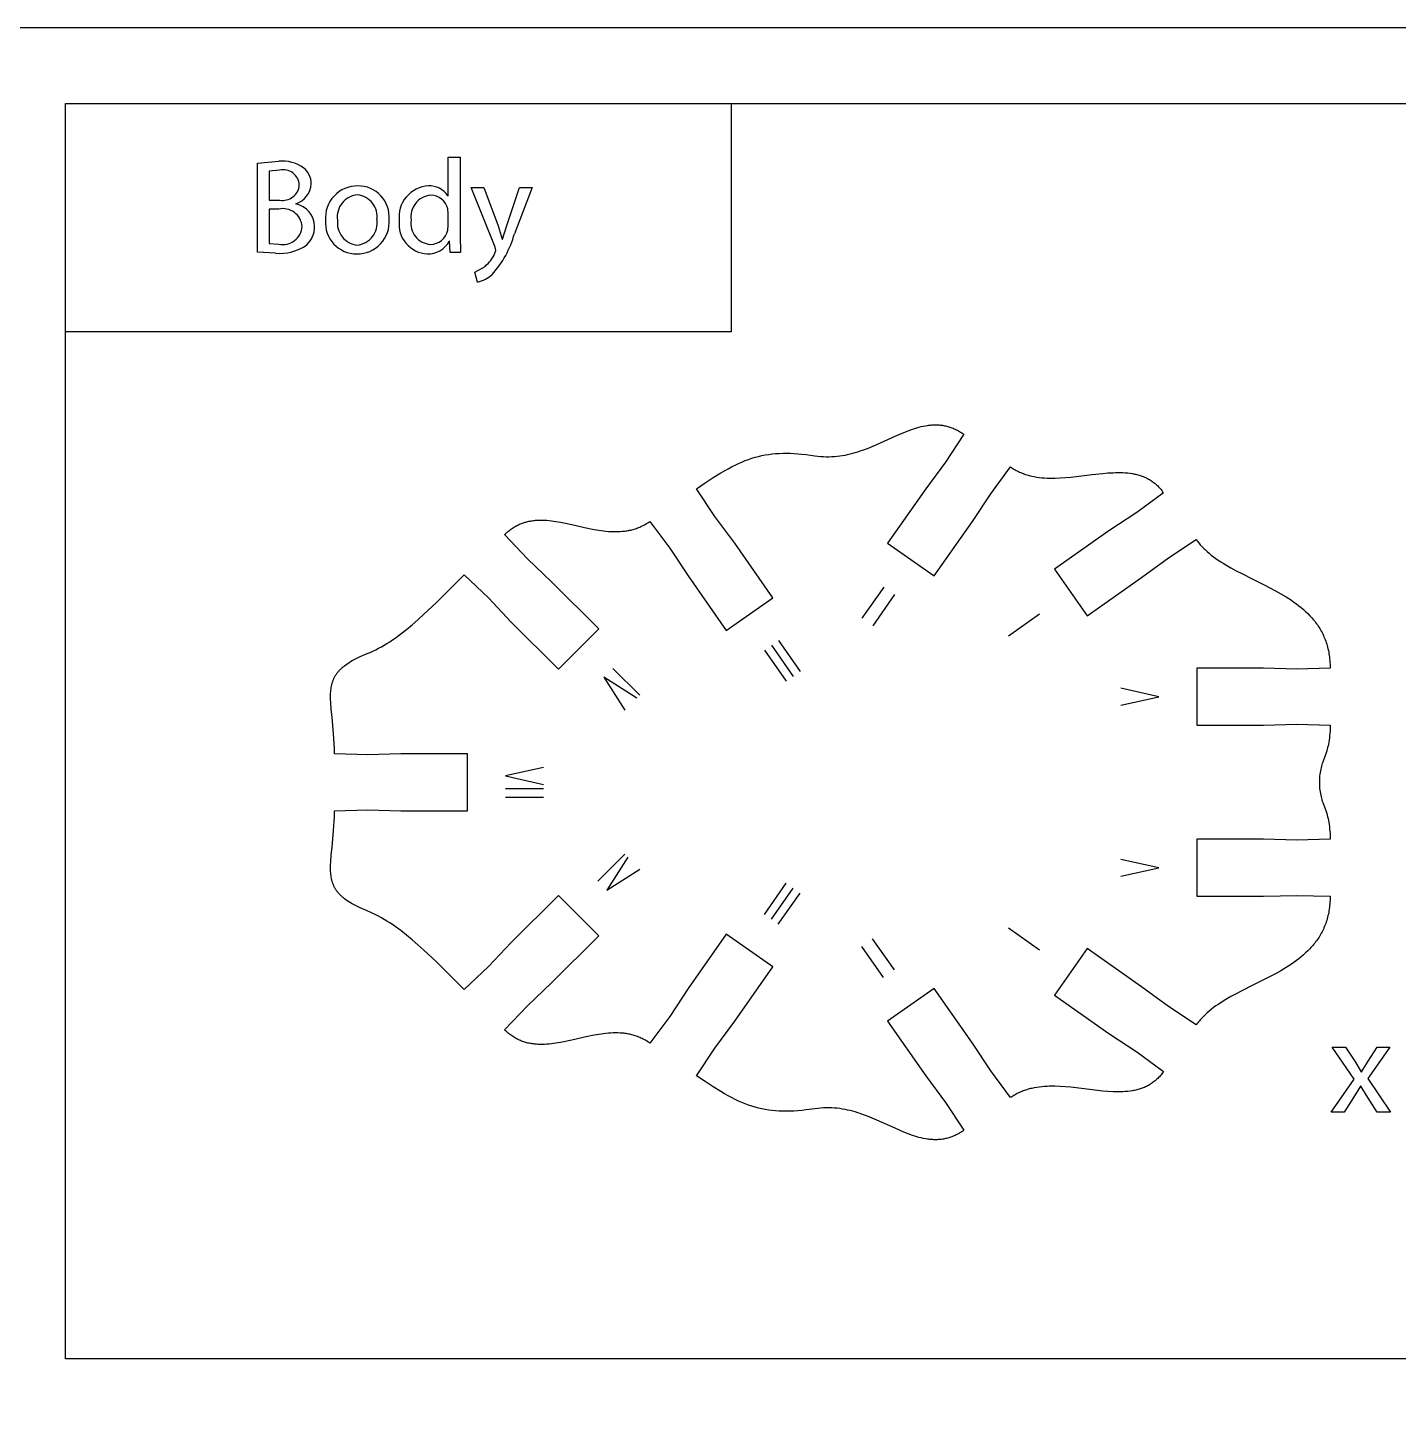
# Model space of a CAD drawing. Extents: x 2 to 317, y 2 to 152.
# Drawn here: x 147.8 to 219.9, y 79.2 to 151.7 of the extents above; entities that cross this region are included whole.
import ezdxf

# ---------------------------------------------------------------- set-up
doc = ezdxf.new("R2010")
doc.units = 0
doc.header["$MEASUREMENT"] = 0
doc.layers.add('DEFAULT', color=18, linetype='CONTINUOUS')

msp = doc.modelspace()

# ---------------------------------------------------------------- linework, layer by layer
at = {"layer": 'DEFAULT', "color": 6}
for p, q in [((159.921, 144.565), (161.042, 144.664)), ((159.921, 139.886), (159.921, 144.565)), ((169.954, 142.843), (169.954, 144.882)), ((169.954, 144.882), (170.575, 144.882)), ((170.575, 144.882), (170.575, 140.754)), ((161.078, 144.191), (160.534, 144.148)), ((160.534, 144.148), (160.534, 142.617)), ((169.94, 142.843), (169.954, 142.843)), ((172.416, 140.14), (171.153, 143.288)), ((171.153, 143.288), (171.83, 143.288)), ((171.83, 143.288), (172.578, 141.269)), ((173.03, 141.283), (173.707, 143.288)), ((174.364, 143.288), (173.432, 140.853)), ((173.707, 143.288), (174.364, 143.288)), ((160.534, 142.617), (161.092, 142.617)), ((161.042, 142.151), (160.534, 142.151)), ((160.534, 142.151), (160.534, 140.338)), ((161.938, 142.434), (161.938, 142.419)), ((169.954, 141.897), (169.925, 142.158)), ((169.954, 141.305), (169.954, 141.897)), ((169.925, 141.036), (169.954, 141.305)), ((170.575, 140.754), (170.603, 139.872)), ((172.578, 141.269), (172.797, 140.57)), ((172.811, 140.57), (173.03, 141.283)), ((160.534, 140.338), (161.049, 140.309)), ((170.017, 140.465), (170.003, 140.465)), ((170.046, 139.872), (170.017, 140.465)), ((172.409, 139.83), (172.458, 139.978)), ((172.458, 139.978), (172.416, 140.14)), ((172.797, 140.57), (172.811, 140.57)), ((160.873, 139.83), (159.921, 139.886)), ((170.603, 139.872), (170.046, 139.872)), ((171.343, 138.834), (171.887, 139.138)), ((171.499, 138.312), (171.343, 138.834)), ((217.589, 96.409), (216.432, 98.081)), ((216.432, 98.081), (217.123, 98.081)), ((217.123, 98.081), (217.611, 97.347)), ((219.467, 98.081), (218.302, 96.43)), ((218.316, 97.354), (218.796, 98.081)), ((218.796, 98.081), (219.467, 98.081)), ((217.611, 97.347), (217.956, 96.79)), ((217.977, 96.79), (218.316, 97.354)), ((217.956, 96.79), (217.977, 96.79)), ((218.302, 96.43), (219.501, 94.666)), ((216.375, 94.666), (217.589, 96.409)), ((217.914, 96.028), (217.554, 95.435)), ((217.928, 96.028), (217.914, 96.028)), ((218.295, 95.435), (217.928, 96.028)), ((217.554, 95.435), (217.06, 94.666)), ((218.796, 94.666), (218.295, 95.435)), ((217.06, 94.666), (216.375, 94.666)), ((219.501, 94.666), (218.796, 94.666))]:
    msp.add_line(p, q, dxfattribs=at)
at = {"layer": 'DEFAULT', "color": 1}
for p, q in [((197.064, 130.31), (196.101, 128.849)), ((196.101, 128.849), (195.057, 127.445)), ((198.476, 127.184), (199.52, 128.592)), ((183.973, 125.985), (183.01, 127.445)), ((195.057, 127.445), (193.05, 124.577)), ((197.513, 125.724), (198.476, 127.184)), ((207.556, 127.234), (206.152, 126.193)), ((206.152, 126.193), (204.688, 125.23)), ((180.554, 125.727), (181.599, 124.323)), ((185.017, 124.581), (183.973, 125.985)), ((195.505, 122.859), (197.513, 125.724)), ((174.12, 123.759), (172.917, 125.032)), ((204.688, 125.23), (201.823, 123.219)), ((207.814, 123.815), (209.278, 124.778)), ((181.599, 124.323), (182.562, 122.859)), ((187.024, 121.713), (185.017, 124.581)), ((193.05, 124.577), (195.505, 122.859)), ((175.39, 122.556), (174.12, 123.759)), ((206.41, 122.771), (207.814, 123.815)), ((170.797, 122.912), (172.067, 121.709)), ((177.867, 120.083), (175.39, 122.556)), ((182.562, 122.859), (184.569, 119.995)), ((201.823, 123.219), (203.545, 120.764)), ((203.545, 120.764), (206.41, 122.771)), ((172.067, 121.709), (173.27, 120.436)), ((184.569, 119.995), (187.024, 121.713)), ((173.27, 120.436), (175.746, 117.963)), ((175.746, 117.963), (177.867, 120.083)), ((212.82, 118.012), (209.32, 118.012)), ((209.32, 118.012), (209.32, 115.013)), ((214.569, 117.963), (212.82, 118.012)), ((216.319, 118.012), (214.569, 117.963)), ((209.32, 115.013), (212.82, 115.013)), ((212.82, 115.013), (214.569, 115.063)), ((214.569, 115.063), (216.319, 115.013)), ((165.719, 113.461), (163.969, 113.511)), ((167.469, 113.511), (165.719, 113.461)), ((170.968, 113.511), (167.469, 113.511)), ((170.968, 110.512), (170.968, 113.511)), ((163.969, 110.512), (165.719, 110.561)), ((165.719, 110.561), (167.469, 110.512)), ((167.469, 110.512), (170.968, 110.512)), ((212.82, 109.013), (209.32, 109.013)), ((209.32, 109.013), (209.32, 106.014)), ((214.569, 108.963), (212.82, 109.013)), ((216.319, 109.013), (214.569, 108.963)), ((175.746, 106.063), (173.27, 103.587)), ((177.867, 103.943), (175.746, 106.063)), ((209.32, 106.014), (212.82, 106.014)), ((212.82, 106.014), (214.569, 106.063)), ((214.569, 106.063), (216.319, 106.014)), ((175.39, 101.467), (177.867, 103.943)), ((184.569, 104.028), (182.562, 101.163)), ((187.024, 102.31), (184.569, 104.028)), ((173.27, 103.587), (172.067, 102.317)), ((203.545, 103.266), (201.823, 100.811)), ((206.41, 101.255), (203.545, 103.266)), ((172.067, 102.317), (170.797, 101.114)), ((185.017, 99.442), (187.024, 102.31)), ((174.12, 100.264), (175.39, 101.467)), ((182.562, 101.163), (181.599, 99.703)), ((195.505, 101.167), (193.05, 99.445)), ((197.513, 98.299), (195.505, 101.167)), ((201.823, 100.811), (204.688, 98.8)), ((207.814, 100.214), (206.41, 101.255)), ((172.917, 98.994), (174.12, 100.264)), ((209.278, 99.251), (207.814, 100.214)), ((181.599, 99.703), (180.554, 98.295)), ((183.973, 98.038), (185.017, 99.442)), ((193.05, 99.445), (195.057, 96.581)), ((204.688, 98.8), (206.152, 97.837)), ((183.01, 96.577), (183.973, 98.038)), ((198.476, 96.838), (197.513, 98.299)), ((206.152, 97.837), (207.556, 96.796)), ((195.057, 96.581), (196.101, 95.173)), ((199.52, 95.434), (198.476, 96.838)), ((196.101, 95.173), (197.064, 93.713))]:
    msp.add_line(p, q, dxfattribs=at)
at = {"layer": 'DEFAULT', "color": 250}
for p, q in [((192.849, 122.277), (191.705, 120.641)), ((193.415, 121.88), (192.271, 120.244)), ((201.047, 120.843), (199.412, 119.696)), ((186.58, 118.961), (187.725, 117.324)), ((186.945, 119.216), (188.09, 117.58)), ((187.31, 119.471), (188.455, 117.835)), ((178.614, 118.002), (180.026, 116.59)), ((172.968, 111.677), (174.965, 111.677)), ((172.968, 111.231), (174.965, 111.231)), ((177.826, 106.812), (179.238, 108.224)), ((186.577, 105.064), (187.722, 106.7)), ((186.942, 104.809), (188.087, 106.445)), ((187.307, 104.553), (188.452, 106.189)), ((193.412, 102.142), (192.265, 103.776)), ((201.046, 103.186), (199.412, 104.332)), ((192.846, 101.745), (191.7, 103.38))]:
    msp.add_line(p, q, dxfattribs=at)
at = {"layer": 'DEFAULT', "color": 6}
for points in [[(316.836, 1.693), (1.836, 1.693), (1.836, 151.693), (316.836, 151.693)], [(184.836, 135.693), (149.836, 135.693), (149.836, 147.693), (184.836, 147.693)], [(309.836, 81.693), (149.836, 81.693), (149.836, 147.693), (309.836, 147.693)]]:
    msp.add_lwpolyline(points, close=True, dxfattribs=at)
at = {"layer": 'DEFAULT', "color": 1}
for points in [[(189.226, 129.177), (189.378, 129.157), (189.529, 129.142), (189.678, 129.132), (189.825, 129.128), (189.971, 129.128), (190.115, 129.132), (190.258, 129.142), (190.4, 129.155), (190.54, 129.172), (190.678, 129.193), (190.816, 129.218), (190.952, 129.246), (191.086, 129.277), (191.22, 129.312), (191.352, 129.349), (191.483, 129.388), (191.613, 129.43), (191.742, 129.474), (191.996, 129.568), (192.247, 129.668), (192.493, 129.773), (193.448, 130.204), (193.91, 130.405), (194.138, 130.496), (194.365, 130.578), (194.478, 130.615), (194.59, 130.65), (194.703, 130.682), (194.815, 130.711), (194.927, 130.736), (195.039, 130.758), (195.15, 130.776), (195.206, 130.783), (195.262, 130.79), (195.318, 130.795), (195.373, 130.8), (195.429, 130.803), (195.485, 130.805), (195.541, 130.806), (195.596, 130.806), (195.652, 130.805), (195.708, 130.802), (195.764, 130.799), (195.82, 130.794), (195.876, 130.787), (195.931, 130.78), (195.987, 130.771), (196.043, 130.76), (196.1, 130.748), (196.156, 130.735), (196.212, 130.721), (196.268, 130.704), (196.324, 130.687), (196.381, 130.668), (196.437, 130.647), (196.494, 130.625), (196.55, 130.601), (196.607, 130.575), (196.664, 130.548), (196.721, 130.519), (196.778, 130.489), (196.835, 130.457), (196.892, 130.423), (196.949, 130.387), (197.007, 130.349), (197.064, 130.31)], [(183.01, 127.445), (183.457, 127.753), (183.88, 128.03), (184.281, 128.277), (184.475, 128.39), (184.665, 128.496), (184.851, 128.595), (185.035, 128.687), (185.215, 128.772), (185.394, 128.85), (185.571, 128.922), (185.747, 128.988), (185.922, 129.047), (186.097, 129.1), (186.272, 129.147), (186.447, 129.187), (186.624, 129.222), (186.802, 129.251), (186.982, 129.274), (187.165, 129.291), (187.35, 129.303), (187.539, 129.31), (187.732, 129.311), (187.929, 129.307), (188.13, 129.297), (188.337, 129.283), (188.55, 129.264), (188.768, 129.24), (189.226, 129.177)], [(199.52, 128.592), (199.578, 128.552), (199.636, 128.515), (199.695, 128.478), (199.754, 128.444), (199.814, 128.411), (199.874, 128.379), (199.935, 128.349), (199.996, 128.32), (200.058, 128.293), (200.12, 128.268), (200.183, 128.243), (200.245, 128.22), (200.309, 128.198), (200.372, 128.178), (200.436, 128.159), (200.501, 128.141), (200.565, 128.124), (200.63, 128.109), (200.761, 128.081), (200.894, 128.058), (201.027, 128.039), (201.162, 128.024), (201.297, 128.013), (201.434, 128.005), (201.571, 128), (201.709, 127.999), (201.848, 128), (202.127, 128.01), (202.408, 128.029), (202.69, 128.055), (203.816, 128.189), (204.368, 128.251), (204.64, 128.274), (204.907, 128.289), (205.039, 128.294), (205.169, 128.296), (205.298, 128.295), (205.426, 128.291), (205.552, 128.283), (205.677, 128.273), (205.8, 128.258), (205.921, 128.24), (205.981, 128.229), (206.041, 128.218), (206.1, 128.205), (206.158, 128.191), (206.216, 128.176), (206.274, 128.16), (206.331, 128.142), (206.387, 128.124), (206.443, 128.104), (206.498, 128.082), (206.553, 128.06), (206.607, 128.036), (206.661, 128.011), (206.714, 127.984), (206.767, 127.956), (206.818, 127.926), (206.87, 127.895), (206.92, 127.863), (206.97, 127.829), (207.019, 127.793), (207.068, 127.756), (207.116, 127.717), (207.163, 127.677), (207.21, 127.635), (207.256, 127.591), (207.301, 127.545), (207.345, 127.498), (207.389, 127.449), (207.432, 127.398), (207.474, 127.345), (207.515, 127.29), (207.556, 127.234)], [(172.917, 125.032), (172.967, 125.081), (173.017, 125.128), (173.068, 125.173), (173.119, 125.216), (173.17, 125.257), (173.221, 125.297), (173.273, 125.335), (173.325, 125.371), (173.378, 125.405), (173.431, 125.438), (173.484, 125.469), (173.537, 125.498), (173.591, 125.526), (173.645, 125.552), (173.699, 125.577), (173.753, 125.6), (173.808, 125.622), (173.863, 125.642), (173.918, 125.661), (173.974, 125.679), (174.03, 125.695), (174.086, 125.71), (174.142, 125.724), (174.199, 125.736), (174.255, 125.747), (174.312, 125.757), (174.37, 125.766), (174.427, 125.774), (174.485, 125.78), (174.543, 125.786), (174.601, 125.79), (174.659, 125.793), (174.777, 125.797), (174.895, 125.797), (175.013, 125.793), (175.133, 125.786), (175.253, 125.776), (175.374, 125.763), (175.495, 125.748), (175.617, 125.73), (175.863, 125.688), (176.11, 125.639), (176.609, 125.529), (177.112, 125.414), (177.617, 125.31), (177.869, 125.266), (178.121, 125.23), (178.246, 125.216), (178.372, 125.205), (178.497, 125.196), (178.622, 125.191), (178.747, 125.189), (178.871, 125.19), (178.995, 125.196), (179.118, 125.206), (179.18, 125.212), (179.241, 125.22), (179.303, 125.228), (179.364, 125.238), (179.425, 125.249), (179.486, 125.262), (179.547, 125.275), (179.607, 125.29), (179.668, 125.306), (179.728, 125.324), (179.788, 125.343), (179.848, 125.363), (179.908, 125.385), (179.968, 125.408), (180.028, 125.433), (180.087, 125.459), (180.146, 125.487), (180.205, 125.516), (180.264, 125.547), (180.322, 125.58), (180.381, 125.614), (180.439, 125.65), (180.497, 125.688), (180.554, 125.727)], [(209.278, 124.778), (209.319, 124.721), (209.361, 124.665), (209.404, 124.61), (209.449, 124.555), (209.495, 124.501), (209.542, 124.448), (209.59, 124.396), (209.64, 124.345), (209.69, 124.294), (209.742, 124.244), (209.849, 124.146), (209.959, 124.051), (210.073, 123.959), (210.192, 123.868), (210.313, 123.78), (210.438, 123.694), (210.565, 123.61), (210.696, 123.528), (210.829, 123.447), (211.103, 123.289), (211.384, 123.136), (211.672, 122.986), (212.261, 122.69), (212.855, 122.393), (213.443, 122.084), (213.73, 121.923), (214.01, 121.754), (214.147, 121.667), (214.282, 121.578), (214.414, 121.486), (214.544, 121.392), (214.671, 121.296), (214.795, 121.196), (214.915, 121.094), (215.032, 120.989), (215.145, 120.881), (215.254, 120.769), (215.308, 120.712), (215.36, 120.654), (215.411, 120.595), (215.46, 120.535), (215.509, 120.474), (215.557, 120.413), (215.603, 120.35), (215.648, 120.286), (215.692, 120.221), (215.735, 120.155), (215.776, 120.088), (215.817, 120.02), (215.855, 119.951), (215.893, 119.881), (215.929, 119.81), (215.963, 119.737), (215.996, 119.663), (216.028, 119.588), (216.058, 119.512), (216.087, 119.435), (216.114, 119.356), (216.14, 119.276), (216.164, 119.195), (216.186, 119.112), (216.207, 119.028), (216.226, 118.943), (216.243, 118.857), (216.259, 118.769), (216.273, 118.679), (216.285, 118.588), (216.295, 118.496), (216.304, 118.402), (216.31, 118.307), (216.315, 118.21), (216.318, 118.112), (216.319, 118.012)], [(165.692, 118.778), (165.843, 118.84), (165.993, 118.908), (166.142, 118.979), (166.289, 119.054), (166.436, 119.134), (166.583, 119.218), (166.729, 119.306), (166.874, 119.399), (167.02, 119.495), (167.166, 119.596), (167.459, 119.811), (167.755, 120.043), (168.055, 120.292), (168.362, 120.558), (168.676, 120.842), (169.331, 121.461), (170.797, 122.912)], [(163.969, 113.511), (163.966, 113.787), (163.958, 114.052), (163.928, 114.553), (163.844, 115.443), (163.805, 115.837), (163.776, 116.202), (163.768, 116.373), (163.766, 116.457), (163.765, 116.538), (163.766, 116.619), (163.769, 116.697), (163.774, 116.775), (163.78, 116.851), (163.789, 116.925), (163.8, 116.998), (163.813, 117.07), (163.82, 117.105), (163.828, 117.141), (163.837, 117.175), (163.846, 117.21), (163.856, 117.244), (163.867, 117.278), (163.878, 117.312), (163.89, 117.345), (163.903, 117.378), (163.916, 117.411), (163.93, 117.444), (163.945, 117.476), (163.961, 117.508), (163.977, 117.54), (163.995, 117.572), (164.013, 117.603), (164.032, 117.634), (164.051, 117.665), (164.072, 117.696), (164.094, 117.726), (164.116, 117.757), (164.139, 117.787), (164.163, 117.817), (164.188, 117.846), (164.214, 117.876), (164.241, 117.905), (164.269, 117.934), (164.298, 117.963), (164.328, 117.992), (164.359, 118.02), (164.391, 118.049), (164.424, 118.077), (164.458, 118.105), (164.493, 118.133), (164.567, 118.189), (164.645, 118.244), (164.727, 118.299), (164.814, 118.353), (164.906, 118.407), (165.003, 118.461), (165.104, 118.514), (165.211, 118.567), (165.323, 118.62), (165.441, 118.673), (165.692, 118.778)], [(216.319, 115.013), (216.317, 114.862), (216.313, 114.72), (216.305, 114.585), (216.295, 114.459), (216.282, 114.339), (216.267, 114.226), (216.25, 114.12), (216.231, 114.019), (216.21, 113.923), (216.188, 113.832), (216.165, 113.746), (216.141, 113.663), (216.09, 113.506), (216.037, 113.358), (215.933, 113.072), (215.909, 113), (215.886, 112.926), (215.863, 112.851), (215.843, 112.774), (215.824, 112.693), (215.807, 112.61), (215.792, 112.522), (215.779, 112.431), (215.769, 112.334), (215.761, 112.233), (215.756, 112.125), (215.755, 112.011)], [(215.755, 112.011), (215.756, 111.898), (215.761, 111.791), (215.769, 111.689), (215.779, 111.593), (215.792, 111.501), (215.807, 111.414), (215.824, 111.331), (215.843, 111.251), (215.863, 111.173), (215.886, 111.098), (215.909, 111.025), (215.933, 110.952), (216.037, 110.667), (216.09, 110.519), (216.141, 110.362), (216.165, 110.279), (216.188, 110.192), (216.21, 110.101), (216.231, 110.006), (216.25, 109.905), (216.267, 109.798), (216.282, 109.686), (216.295, 109.566), (216.305, 109.44), (216.313, 109.306), (216.317, 109.164), (216.319, 109.013)], [(165.692, 105.245), (165.441, 105.35), (165.323, 105.403), (165.211, 105.456), (165.104, 105.509), (165.003, 105.563), (164.906, 105.616), (164.814, 105.67), (164.727, 105.725), (164.645, 105.78), (164.567, 105.835), (164.493, 105.891), (164.458, 105.919), (164.424, 105.947), (164.391, 105.975), (164.359, 106.004), (164.328, 106.033), (164.298, 106.061), (164.269, 106.09), (164.241, 106.12), (164.214, 106.149), (164.188, 106.178), (164.163, 106.208), (164.139, 106.238), (164.116, 106.268), (164.094, 106.298), (164.072, 106.329), (164.051, 106.36), (164.032, 106.391), (164.013, 106.422), (163.995, 106.453), (163.977, 106.485), (163.961, 106.517), (163.945, 106.549), (163.93, 106.581), (163.916, 106.614), (163.903, 106.647), (163.89, 106.68), (163.878, 106.713), (163.867, 106.747), (163.856, 106.781), (163.846, 106.815), (163.837, 106.85), (163.828, 106.885), (163.82, 106.92), (163.813, 106.955), (163.8, 107.027), (163.789, 107.1), (163.78, 107.175), (163.774, 107.251), (163.769, 107.328), (163.766, 107.407), (163.765, 107.487), (163.766, 107.569), (163.768, 107.652), (163.776, 107.824), (163.805, 108.188), (163.844, 108.582), (163.928, 109.471), (163.958, 109.971), (163.966, 110.236), (163.969, 110.512)], [(216.319, 106.014), (216.318, 105.914), (216.315, 105.816), (216.31, 105.719), (216.304, 105.624), (216.295, 105.53), (216.285, 105.438), (216.273, 105.347), (216.259, 105.258), (216.243, 105.17), (216.226, 105.083), (216.207, 104.998), (216.186, 104.914), (216.164, 104.831), (216.14, 104.75), (216.114, 104.67), (216.087, 104.592), (216.058, 104.514), (216.028, 104.438), (215.996, 104.363), (215.963, 104.289), (215.929, 104.217), (215.893, 104.145), (215.855, 104.075), (215.817, 104.006), (215.776, 103.938), (215.735, 103.871), (215.692, 103.805), (215.648, 103.741), (215.603, 103.677), (215.557, 103.614), (215.509, 103.552), (215.46, 103.491), (215.411, 103.432), (215.36, 103.373), (215.308, 103.315), (215.254, 103.258), (215.145, 103.146), (215.032, 103.038), (214.915, 102.933), (214.795, 102.831), (214.671, 102.731), (214.544, 102.635), (214.414, 102.541), (214.282, 102.45), (214.147, 102.361), (214.01, 102.274), (213.73, 102.105), (213.443, 101.943), (212.855, 101.635), (212.261, 101.338), (211.672, 101.043), (211.384, 100.893), (211.103, 100.74), (210.829, 100.583), (210.696, 100.502), (210.565, 100.419), (210.438, 100.335), (210.313, 100.249), (210.192, 100.161), (210.073, 100.071), (209.959, 99.978), (209.849, 99.883), (209.742, 99.785), (209.69, 99.735), (209.64, 99.685), (209.59, 99.633), (209.542, 99.581), (209.495, 99.528), (209.449, 99.475), (209.404, 99.42), (209.361, 99.365), (209.319, 99.308), (209.278, 99.251)], [(170.797, 101.114), (169.331, 102.563), (168.676, 103.182), (168.362, 103.465), (168.055, 103.731), (167.755, 103.98), (167.459, 104.212), (167.166, 104.426), (167.02, 104.527), (166.874, 104.624), (166.729, 104.716), (166.583, 104.804), (166.436, 104.888), (166.289, 104.968), (166.142, 105.044), (165.993, 105.115), (165.843, 105.182), (165.692, 105.245)], [(180.554, 98.295), (180.497, 98.335), (180.439, 98.372), (180.381, 98.408), (180.322, 98.443), (180.264, 98.475), (180.205, 98.506), (180.146, 98.536), (180.087, 98.563), (180.028, 98.59), (179.968, 98.614), (179.908, 98.638), (179.848, 98.659), (179.788, 98.68), (179.728, 98.699), (179.668, 98.716), (179.607, 98.732), (179.547, 98.747), (179.486, 98.761), (179.425, 98.773), (179.364, 98.784), (179.303, 98.794), (179.241, 98.803), (179.18, 98.811), (179.118, 98.817), (178.995, 98.827), (178.871, 98.832), (178.747, 98.834), (178.622, 98.832), (178.497, 98.827), (178.372, 98.818), (178.246, 98.807), (178.121, 98.792), (177.869, 98.757), (177.617, 98.713), (177.112, 98.608), (176.609, 98.494), (176.11, 98.384), (175.863, 98.335), (175.617, 98.293), (175.495, 98.276), (175.374, 98.26), (175.253, 98.247), (175.133, 98.237), (175.013, 98.231), (174.895, 98.227), (174.777, 98.227), (174.659, 98.231), (174.601, 98.234), (174.543, 98.239), (174.485, 98.244), (174.427, 98.251), (174.37, 98.258), (174.312, 98.267), (174.255, 98.277), (174.199, 98.288), (174.142, 98.301), (174.086, 98.314), (174.03, 98.329), (173.974, 98.346), (173.918, 98.363), (173.863, 98.382), (173.808, 98.403), (173.753, 98.425), (173.699, 98.448), (173.645, 98.473), (173.591, 98.499), (173.537, 98.527), (173.484, 98.557), (173.431, 98.588), (173.378, 98.62), (173.325, 98.655), (173.273, 98.691), (173.221, 98.729), (173.17, 98.768), (173.119, 98.81), (173.068, 98.853), (173.017, 98.898), (172.967, 98.945), (172.917, 98.994)], [(189.226, 94.845), (188.768, 94.783), (188.55, 94.759), (188.337, 94.74), (188.13, 94.725), (187.929, 94.716), (187.732, 94.712), (187.539, 94.713), (187.35, 94.719), (187.165, 94.731), (186.982, 94.749), (186.802, 94.772), (186.624, 94.801), (186.447, 94.835), (186.272, 94.876), (186.097, 94.923), (185.922, 94.976), (185.747, 95.035), (185.571, 95.1), (185.394, 95.172), (185.215, 95.251), (185.035, 95.336), (184.851, 95.428), (184.665, 95.527), (184.475, 95.633), (184.281, 95.745), (183.88, 95.993), (183.457, 96.27), (183.01, 96.577)], [(207.556, 96.796), (207.515, 96.739), (207.474, 96.685), (207.432, 96.632), (207.389, 96.581), (207.345, 96.531), (207.301, 96.484), (207.256, 96.438), (207.21, 96.394), (207.163, 96.352), (207.116, 96.312), (207.068, 96.273), (207.019, 96.235), (206.97, 96.2), (206.92, 96.166), (206.87, 96.133), (206.818, 96.102), (206.767, 96.072), (206.714, 96.044), (206.661, 96.018), (206.607, 95.992), (206.553, 95.968), (206.498, 95.946), (206.443, 95.924), (206.387, 95.904), (206.331, 95.886), (206.274, 95.868), (206.216, 95.852), (206.158, 95.837), (206.1, 95.823), (206.041, 95.81), (205.981, 95.798), (205.921, 95.787), (205.8, 95.769), (205.677, 95.755), (205.552, 95.744), (205.426, 95.737), (205.298, 95.733), (205.169, 95.732), (205.039, 95.733), (204.907, 95.738), (204.64, 95.753), (204.368, 95.776), (203.816, 95.837), (202.69, 95.972), (202.408, 95.997), (202.127, 96.016), (201.848, 96.026), (201.709, 96.028), (201.571, 96.026), (201.434, 96.021), (201.297, 96.014), (201.162, 96.002), (201.027, 95.987), (200.894, 95.968), (200.761, 95.945), (200.63, 95.917), (200.565, 95.902), (200.501, 95.885), (200.436, 95.867), (200.372, 95.848), (200.309, 95.828), (200.245, 95.806), (200.183, 95.783), (200.12, 95.759), (200.058, 95.733), (199.996, 95.706), (199.935, 95.677), (199.874, 95.647), (199.814, 95.615), (199.754, 95.582), (199.695, 95.548), (199.636, 95.511), (199.578, 95.474), (199.52, 95.434)], [(197.064, 93.713), (197.007, 93.673), (196.949, 93.636), (196.892, 93.6), (196.835, 93.566), (196.778, 93.534), (196.721, 93.503), (196.664, 93.474), (196.607, 93.447), (196.55, 93.422), (196.494, 93.398), (196.437, 93.376), (196.381, 93.355), (196.324, 93.336), (196.268, 93.318), (196.212, 93.302), (196.156, 93.287), (196.1, 93.274), (196.043, 93.262), (195.987, 93.252), (195.931, 93.243), (195.876, 93.235), (195.82, 93.229), (195.764, 93.224), (195.708, 93.22), (195.652, 93.218), (195.596, 93.216), (195.541, 93.216), (195.485, 93.217), (195.429, 93.22), (195.373, 93.223), (195.318, 93.227), (195.262, 93.233), (195.206, 93.239), (195.15, 93.247), (195.039, 93.265), (194.927, 93.287), (194.815, 93.312), (194.703, 93.341), (194.59, 93.372), (194.478, 93.407), (194.365, 93.445), (194.138, 93.527), (193.91, 93.618), (193.448, 93.819), (192.493, 94.25), (192.247, 94.355), (191.996, 94.455), (191.742, 94.548), (191.613, 94.593), (191.483, 94.634), (191.352, 94.674), (191.22, 94.711), (191.086, 94.745), (190.952, 94.776), (190.816, 94.805), (190.678, 94.829), (190.54, 94.85), (190.4, 94.868), (190.258, 94.881), (190.115, 94.89), (189.971, 94.895), (189.825, 94.895), (189.678, 94.89), (189.529, 94.88), (189.378, 94.865), (189.226, 94.845)]]:
    msp.add_lwpolyline(points, dxfattribs=at)
at = {"layer": 'DEFAULT', "color": 250}
for points in [[(179.868, 116.432), (178.141, 117.529), (179.238, 115.802)], [(205.323, 116.067), (207.32, 116.512), (205.323, 116.957)], [(174.965, 112.79), (172.968, 112.345), (174.965, 111.899)], [(179.396, 108.066), (178.299, 106.339), (180.026, 107.436)], [(205.323, 107.067), (207.32, 107.513), (205.323, 107.958)]]:
    msp.add_lwpolyline(points, dxfattribs=at)
at = {"layer": 'DEFAULT', "color": 6}
for centre, radius, start, end in [((161.222, 142.706), 1.966, 55.0601, 95.24865), ((161.747, 143.522), 0.997, 357.49171, 52.94995), ((161.284, 143.377), 0.84, 2.57706, 104.19882), ((161.247, 143.481), 0.878, 259.82448, 355.65884), ((161.614, 143.516), 1.13, 286.67512, 358.08303), ((165.166, 141.697), 1.668, 88.89264, 185.02389), ((165.279, 141.744), 1.159, 94.70296, 188.51448), ((165.055, 141.743), 1.163, 352.25326, 83.62877), ((165.231, 141.748), 1.618, 355.03266, 91.15418), ((168.999, 141.734), 1.634, 93.14672, 187.14036), ((169.125, 141.747), 1.135, 94.83538, 189.58025), ((168.979, 142.226), 1.141, 32.72917, 93.51455), ((169.033, 141.965), 0.913, 12.22455, 90.20868), ((161.254, 141.154), 1.02, 4.51782, 101.96921), ((161.694, 141.218), 1.226, 0.416, 78.49802), ((165.123, 141.418), 1.624, 175.28069, 270.67182), ((165.285, 141.417), 1.163, 172.30955, 264.31569), ((165.179, 141.464), 1.67, 268.71081, 4.95698), ((165.045, 141.427), 1.174, 276.12138, 7.82973), ((168.924, 141.349), 1.557, 173.32012, 266.85444), ((169.081, 141.383), 1.089, 170.70314, 266.5423), ((161.262, 141.297), 1.01, 257.8624, 356.41057), ((161.639, 141.207), 1.281, 313.2873, 0.91079), ((169.012, 141.228), 0.933, 270.18074, 348.13394), ((168.407, 142.216), 5.206, 317.74154, 344.82716), ((161.113, 142.207), 2.389, 264.24578, 306.00842), ((168.887, 141.057), 1.264, 267.8089, 332.03911), ((170.679, 140.593), 1.891, 309.69009, 336.18774), ((171.12, 139.952), 1.682, 282.98719, 312.66101)]:
    msp.add_arc(centre, radius, start, end, dxfattribs=at)

doc.saveas('drawing.dxf')
